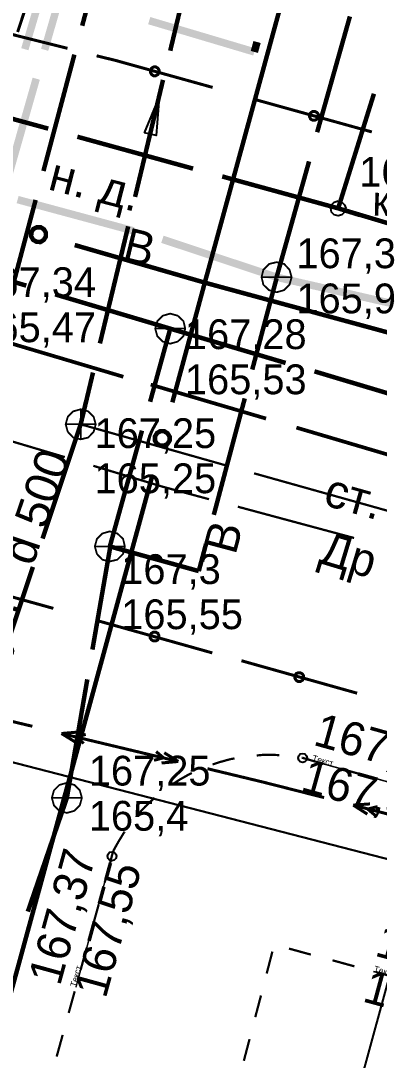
# Model space of a CAD drawing. Extents: x -2634 to -2115, y -2142 to -1393.
# Drawn here: x -2219.1 to -2207.16, y -1616.09 to -1581.53 of the extents above; entities that cross this region are included whole.
import ezdxf

# ---------------------------------------------------------------- set-up
doc = ezdxf.new("R2010")
doc.units = 0
doc.header["$MEASUREMENT"] = 0
for name, color, linetype in [('500_Дополн-Бордюры__п', 7, 'Continuous'), ('500_Линии_-Линии_связ', 7, 'Continuous'), ('500_Линии_-ЛЭП_провод', 7, 'Continuous'), ('500_Линии_-Электрокаб', 7, 'Continuous'), ('500_Растит-Газоны__са', 7, 'Continuous'), ('500_Рельеф-Высотные_о', 7, 'Continuous'), ('500_Трубоп-Водопровод', 7, 'Continuous'), ('500_Трубоп-Газопровод', 7, 'Continuous'), ('500_Трубоп-Канализаци', 7, 'Continuous'), ('500_Трубоп-Смотровые_', 7, 'Continuous'), ('500_Трубоп-Теплосети', 7, 'Continuous'), ('Красные_ли-Красные_ли', 7, 'Continuous'), ('Красные_ли-Оси_улиц_к', 7, 'Continuous')]:
    doc.layers.add(name, color=color, linetype=linetype)
doc.styles.add('TARIAL', font='Arial')

# ---------------------------------------------------------------- blocks, each defined once
blk = doc.blocks.new('block_25')
at = {"layer": '500_Растит-Газоны__са', "color": 0, "const_width": 0.05}
for points in [[(2.35, 3.02), (2.69, 2.45)], [(2.7, 2.45), (3.05, 3.02)], [(0, 0.57), (0.34, 0)], [(0.35, 0), (0.7, 0.57)]]:
    blk.add_lwpolyline(points, dxfattribs=at)
for points in [[(2.4, 2.54), (2.42, 2.53), (2.44, 2.51), (2.45, 2.49), (2.44, 2.46), (2.42, 2.45), (2.4, 2.44), (2.37, 2.45), (2.36, 2.46), (2.35, 2.49), (2.36, 2.51), (2.37, 2.53)], [(3, 2.54), (3.02, 2.53), (3.04, 2.51), (3.05, 2.49), (3.04, 2.46), (3.02, 2.44), (3, 2.44), (2.97, 2.44), (2.96, 2.46), (2.95, 2.49), (2.96, 2.51), (2.97, 2.53)], [(0.05, 0.09), (0.07, 0.08), (0.09, 0.06), (0.1, 0.04), (0.09, 0.01), (0.07, 0), (0.05, -0.01), (0.02, 0), (0.01, 0.01), (0, 0.04), (0.01, 0.06), (0.02, 0.08)], [(0.65, 0.09), (0.68, 0.08), (0.69, 0.06), (0.7, 0.04), (0.69, 0.01), (0.68, -0.01), (0.65, -0.01), (0.63, -0.01), (0.61, 0.01), (0.6, 0.04), (0.61, 0.06), (0.63, 0.08)]]:
    blk.add_lwpolyline(points, close=True, dxfattribs=at)

msp = doc.modelspace()

# ---------------------------------------------------------------- linework, layer by layer
at = {"layer": '500_Дополн-Бордюры__п', "color": 1, "const_width": 0.075}
for points in [[(-2212.71, -1606.26), (-2212.47, -1606.18)], [(-2212.47, -1606.18), (-2212.11, -1606.08)], [(-2212.11, -1606.08), (-2211.98, -1606.06)], [(-2211.24, -1605.96), (-2211.03, -1605.94)], [(-2211.03, -1605.94), (-2210.66, -1605.94)], [(-2210.66, -1605.94), (-2210.49, -1605.95)], [(-2209.75, -1606.04), (-2209.71, -1606.04)], [(-2209.71, -1606.04), (-2209.03, -1606.24)], [(-2213.48, -1606.58), (-2213.4, -1606.54)], [(-2208.3, -1606.44), (-2207.58, -1606.64)], [(-2214.05, -1606.92), (-2213.8, -1606.76)], [(-2213.8, -1606.76), (-2213.48, -1606.58)], [(-2214.95, -1607.66), (-2214.69, -1607.41)], [(-2214.69, -1607.41), (-2214.64, -1607.37)], [(-2215.18, -1607.9), (-2214.95, -1607.66)], [(-2215.84, -1608.82), (-2215.65, -1608.51)], [(-2215.65, -1608.51), (-2215.64, -1608.49)], [(-2216.02, -1609.14), (-2215.84, -1608.82)], [(-2216.02, -1609.14), (-2216.11, -1609.48)], [(-2216.3, -1610.18), (-2216.1, -1609.46)], [(-2216.7, -1611.63), (-2216.5, -1610.91)], [(-2217.1, -1613.08), (-2216.9, -1612.35)], [(-2210.17, -1612.38), (-2209.44, -1612.58)], [(-2210.91, -1613.21), (-2210.72, -1612.48)], [(-2208.72, -1612.77), (-2207.99, -1612.97)], [(-2207.27, -1613.16), (-2206.55, -1613.36)], [(-2217.5, -1614.52), (-2217.3, -1613.8)], [(-2211.29, -1614.66), (-2211.1, -1613.94)], [(-2217.9, -1615.97), (-2217.7, -1615.25)], [(-2211.67, -1616.11), (-2211.48, -1615.39)]]:
    msp.add_lwpolyline(points, dxfattribs=at)
at = {"layer": '500_Линии_-Линии_связ', "color": 0, "const_width": 0.1}
for points in [[(-2221.42, -1581.48), (-2217.54, -1582.45)], [(-2216.57, -1582.7), (-2215.95, -1582.85)], [(-2215.95, -1582.85), (-2212.71, -1583.75)], [(-2211.27, -1584.16), (-2207.41, -1585.23)], [(-2221.87, -1600), (-2218.01, -1601.07)], [(-2216.57, -1601.47), (-2212.72, -1602.55)], [(-2211.75, -1602.81), (-2207.9, -1603.89)]]:
    msp.add_lwpolyline(points, dxfattribs=at)
for points in [[(-2214.6, -1583.07), (-2214.53, -1583.11), (-2214.49, -1583.18), (-2214.49, -1583.26), (-2214.53, -1583.32), (-2214.6, -1583.36), (-2214.68, -1583.36), (-2214.74, -1583.32), (-2214.78, -1583.25), (-2214.78, -1583.18), (-2214.74, -1583.11), (-2214.67, -1583.07)], [(-2209.3, -1584.55), (-2209.23, -1584.59), (-2209.19, -1584.65), (-2209.19, -1584.73), (-2209.23, -1584.8), (-2209.3, -1584.84), (-2209.38, -1584.84), (-2209.45, -1584.8), (-2209.48, -1584.73), (-2209.48, -1584.65), (-2209.44, -1584.59), (-2209.38, -1584.55)], [(-2214.6, -1601.86), (-2214.53, -1601.9), (-2214.5, -1601.97), (-2214.5, -1602.05), (-2214.54, -1602.12), (-2214.6, -1602.15), (-2214.68, -1602.15), (-2214.75, -1602.11), (-2214.79, -1602.05), (-2214.79, -1601.97), (-2214.75, -1601.9), (-2214.68, -1601.86)], [(-2209.79, -1603.21), (-2209.72, -1603.25), (-2209.68, -1603.31), (-2209.68, -1603.39), (-2209.72, -1603.46), (-2209.79, -1603.5), (-2209.87, -1603.5), (-2209.93, -1603.46), (-2209.97, -1603.39), (-2209.97, -1603.31), (-2209.93, -1603.24), (-2209.86, -1603.21)]]:
    msp.add_lwpolyline(points, close=True, dxfattribs=at)
at = {"layer": '500_Линии_-ЛЭП_провод', "color": 253, "const_width": 0.07}
msp.add_lwpolyline([(-2234.59, -1602.26), (-2204.89, -1609.92)], dxfattribs=at)
at = {"layer": '500_Линии_-Электрокаб', "color": 12, "const_width": 0.1}
for points in [[(-2218.71, -1604.99), (-2222.6, -1604.06)], [(-2217.18, -1605.18), (-2217.74, -1605.23)], [(-2213.85, -1606.16), (-2217.74, -1605.23)], [(-2217.27, -1605.52), (-2217.74, -1605.23)], [(-2216.93, -1605.26), (-2217.25, -1605.34)], [(-2217, -1605.56), (-2217.25, -1605.34)], [(-2214.34, -1606.04), (-2214.59, -1605.83)], [(-2213.85, -1606.16), (-2214.32, -1605.87)], [(-2214.35, -1606.04), (-2214.66, -1606.12)], [(-2213.85, -1606.16), (-2214.41, -1606.21)], [(-2211.05, -1606.84), (-2212.88, -1606.4)], [(-2209, -1607.36), (-2211.05, -1606.84)], [(-2207.47, -1607.57), (-2208.03, -1607.61)], [(-2204.16, -1608.61), (-2208.03, -1607.61)], [(-2207.56, -1607.91), (-2208.03, -1607.61)], [(-2207.22, -1607.66), (-2207.55, -1607.74)], [(-2207.29, -1607.96), (-2207.55, -1607.74)]]:
    msp.add_lwpolyline(points, dxfattribs=at)
at = {"layer": '500_Рельеф-Высотные_о', "color": 0}
for points in [[(-2209.71, -1605.89), (-2209.64, -1605.91), (-2209.58, -1605.97), (-2209.56, -1606.04), (-2209.58, -1606.12), (-2209.64, -1606.17), (-2209.71, -1606.19), (-2209.79, -1606.17), (-2209.84, -1606.12), (-2209.86, -1606.04), (-2209.84, -1605.97), (-2209.79, -1605.91)], [(-2216.06, -1609.16), (-2215.99, -1609.18), (-2215.93, -1609.24), (-2215.91, -1609.31), (-2215.93, -1609.39), (-2215.99, -1609.44), (-2216.06, -1609.46), (-2216.14, -1609.44), (-2216.19, -1609.39), (-2216.21, -1609.31), (-2216.19, -1609.24), (-2216.14, -1609.18)]]:
    msp.add_lwpolyline(points, close=True, dxfattribs=at)
at = {"layer": '500_Рельеф-Высотные_о', "color": 0, "const_width": 0.05}
for points in [[(-2209.41, -1606.13), (-2205.37, -1607.26)], [(-2217.26, -1613.67), (-2216.15, -1609.62)], [(-2207.36, -1613.14), (-2203.31, -1614.23)]]:
    msp.add_lwpolyline(points, dxfattribs=at)
at = {"layer": '500_Трубоп-Водопровод', "color": 94}
for points, const_width in [([(-2209.23, -1585.24), (-2208.14, -1581.39)], 0.15), ([(-2210.58, -1590.06), (-2209.5, -1586.21)], 0.15), ([(-2215.34, -1588.52), (-2219.2, -1587.48)], 0.25), ([(-2210.58, -1590.06), (-2214.38, -1588.8)], 0.25), ([(-2218.91, -1590.34), (-2222.74, -1589.2)], 0.15), ([(-2211.39, -1593.13), (-2210.58, -1590.09)], 0.15), ([(-2210.58, -1590.09), (-2210.67, -1590.43)], 0.15), ([(-2210.58, -1590.06), (-2206.68, -1590.95)], 0.25), ([(-2214.12, -1591.77), (-2217.95, -1590.63)], 0.15), ([(-2214.79, -1594.2), (-2214.12, -1591.77)], 0.15), ([(-2214.12, -1591.77), (-2214.21, -1592.11)], 0.15), ([(-2214.12, -1591.77), (-2210.28, -1592.91)], 0.15), ([(-2209.32, -1593.19), (-2206.01, -1594.18)], 0.15), ([(-2212.67, -1597.96), (-2211.64, -1594.09)], 0.15), ([(-2216.13, -1599.01), (-2215.06, -1595.16)], 0.15), ([(-2216.71, -1602.44), (-2216.11, -1598.99)], 0.15), ([(-2216.11, -1598.99), (-2216.17, -1599.34)], 0.15), ([(-2213.17, -1599.83), (-2212.93, -1598.93)], 0.15), ([(-2216.13, -1599.01), (-2213.17, -1599.83)], 0.15), ([(-2217.56, -1607.37), (-2216.88, -1603.43)], 0.15), ([(-2217.56, -1607.37), (-2218.86, -1611.15)], 0.15)]:
    msp.add_lwpolyline(points, dxfattribs=dict(at, const_width=const_width))
at = {"layer": '500_Трубоп-Газопровод', "color": 5, "const_width": 0.15}
for points in [[(-2218.18, -1585.12), (-2222.03, -1584.07)], [(-2208.53, -1587.77), (-2207.34, -1583.96)], [(-2213.36, -1586.45), (-2217.21, -1585.39)], [(-2208.53, -1587.77), (-2212.39, -1586.71)], [(-2205.32, -1588.73), (-2208.53, -1587.77)], [(-2208.53, -1587.77), (-2207.82, -1587.99)]]:
    msp.add_lwpolyline(points, dxfattribs=at)
at = {"layer": '500_Трубоп-Канализаци', "color": 34}
for points, const_width in [([(-2216.02, -1577.83), (-2217.05, -1581.7)], 0.15), ([(-2213.19, -1578.64), (-2214.12, -1582.53)], 0.15), ([(-2217.31, -1582.66), (-2218.34, -1586.53)], 0.15), ([(-2214.36, -1583.5), (-2215.29, -1587.39)], 0.15), ([(-2218.6, -1587.49), (-2219.63, -1591.36)], 0.15), ([(-2215.52, -1588.37), (-2216.46, -1592.26)], 0.15), ([(-2216.69, -1593.23), (-2217.1, -1594.95)], 0.15), ([(-2217.1, -1594.95), (-2218.37, -1598.75)], 0.15), ([(-2217.1, -1594.95), (-2212.29, -1596.31)], 0.075), ([(-2211.33, -1596.58), (-2206.51, -1597.93)], 0.075), ([(-2218.69, -1599.69), (-2219.96, -1603.49)], 0.15)]:
    msp.add_lwpolyline(points, dxfattribs=dict(at, const_width=const_width))
at = {"layer": '500_Трубоп-Канализаци', "color": 32}
for points, const_width in [([(-2219.2, -1581.91), (-2218.55, -1579.94)], 0.1), ([(-2215.68, -1593.37), (-2219.52, -1592.23)], 0.125), ([(-2210.93, -1594.76), (-2214.77, -1593.63)], 0.125), ([(-2217.1, -1594.95), (-2216.93, -1594.22)], 0.15), ([(-2221.47, -1594.9), (-2217.63, -1596.04)], 0.075), ([(-2206.09, -1596.19), (-2209.92, -1595.06)], 0.125), ([(-2216.68, -1596.33), (-2214.39, -1597.02)], 0.075), ([(-2214.39, -1597.02), (-2212.83, -1597.44)], 0.075), ([(-2211.87, -1597.69), (-2208, -1598.73)], 0.075)]:
    msp.add_lwpolyline(points, dxfattribs=dict(at, const_width=const_width))
at = {"layer": '500_Трубоп-Канализаци', "color": 0}
msp.add_lwpolyline([(-2214.98, -1585.26), (-2214.49, -1584.09), (-2214.59, -1585.35)], close=True, dxfattribs=at)
at = {"layer": '500_Трубоп-Смотровые_', "color": 0}
msp.add_lwpolyline([(-2208.53, -1587.52), (-2208.41, -1587.56), (-2208.32, -1587.65), (-2208.28, -1587.77), (-2208.32, -1587.9), (-2208.41, -1587.99), (-2208.53, -1588.02), (-2208.66, -1587.99), (-2208.75, -1587.9), (-2208.78, -1587.77), (-2208.75, -1587.65), (-2208.66, -1587.56)], close=True, dxfattribs=at)
at = {"layer": '500_Трубоп-Смотровые_', "color": 0, "const_width": 0.06}
for points in [[(-2210.58, -1589.56), (-2210.33, -1589.62), (-2210.15, -1589.81), (-2210.08, -1590.06), (-2210.15, -1590.31), (-2210.33, -1590.49), (-2210.58, -1590.56), (-2210.83, -1590.49), (-2211.02, -1590.31), (-2211.08, -1590.06), (-2211.02, -1589.81), (-2210.83, -1589.62)], [(-2214.12, -1591.27), (-2213.87, -1591.34), (-2213.68, -1591.52), (-2213.62, -1591.77), (-2213.68, -1592.02), (-2213.87, -1592.2), (-2214.12, -1592.27), (-2214.37, -1592.2), (-2214.55, -1592.02), (-2214.62, -1591.77), (-2214.55, -1591.52), (-2214.37, -1591.34)], [(-2217.1, -1594.45), (-2216.85, -1594.52), (-2216.67, -1594.7), (-2216.6, -1594.95), (-2216.67, -1595.2), (-2216.85, -1595.39), (-2217.1, -1595.45), (-2217.35, -1595.39), (-2217.53, -1595.2), (-2217.6, -1594.95), (-2217.53, -1594.7), (-2217.35, -1594.52)], [(-2216.13, -1598.51), (-2215.88, -1598.58), (-2215.69, -1598.76), (-2215.63, -1599.01), (-2215.69, -1599.26), (-2215.88, -1599.45), (-2216.13, -1599.51), (-2216.38, -1599.45), (-2216.56, -1599.26), (-2216.63, -1599.01), (-2216.56, -1598.76), (-2216.38, -1598.58)], [(-2217.56, -1606.87), (-2217.31, -1606.94), (-2217.13, -1607.12), (-2217.06, -1607.37), (-2217.13, -1607.62), (-2217.31, -1607.8), (-2217.56, -1607.87), (-2217.81, -1607.8), (-2217.99, -1607.62), (-2218.06, -1607.37), (-2217.99, -1607.12), (-2217.81, -1606.94)]]:
    msp.add_lwpolyline(points, close=True, dxfattribs=at)
at = {"layer": '500_Трубоп-Смотровые_', "color": 0, "const_width": 0.055}
for points in [[(-2211.08, -1590.06), (-2210.08, -1590.06)], [(-2214.62, -1591.77), (-2213.62, -1591.77)], [(-2217.1, -1595.45), (-2217.1, -1594.45)], [(-2217.6, -1594.95), (-2216.6, -1594.95)], [(-2216.63, -1599.01), (-2215.63, -1599.01)], [(-2218.06, -1607.37), (-2217.06, -1607.37)]]:
    msp.add_lwpolyline(points, dxfattribs=at)
at = {"layer": '500_Трубоп-Теплосети', "color": 174, "const_width": 0.25}
for points in [[(-2218.13, -1579.68), (-2218.96, -1582.48)], [(-2217.77, -1580.66), (-2218.3, -1582.5)], [(-2211.32, -1582.57), (-2214.82, -1581.53)], [(-2211.23, -1582.24), (-2211.32, -1582.57)], [(-2218.58, -1583.46), (-2219.68, -1587.31)]]:
    msp.add_lwpolyline(points, dxfattribs=at)
at = {"layer": 'Красные_ли-Красные_ли', "color": 12}
msp.add_line((-2206.27, -1611.24), (-2218.3, -1655.18), dxfattribs=at)
at = {"layer": 'Красные_ли-Оси_улиц_к', "color": 12, "const_width": 0.15}
for points in [[(-2208.11, -1572.52), (-2212.97, -1590.24)], [(-2217.3, -1588.99), (-2212.97, -1590.24)], [(-2212.97, -1590.24), (-2214.05, -1594.22)], [(-2212.97, -1590.24), (-2195.61, -1594.96)], [(-2214.71, -1596.63), (-2220.65, -1618.33)]]:
    msp.add_lwpolyline(points, dxfattribs=at)
for points in [[(-2211.08, -1583.37), (-2211.08, -1583.37), (-2211.08, -1583.37), (-2211.08, -1583.37), (-2211.08, -1583.37), (-2211.08, -1583.37), (-2211.08, -1583.37), (-2211.08, -1583.37), (-2211.08, -1583.37), (-2211.08, -1583.37), (-2211.08, -1583.37), (-2211.08, -1583.37)], [(-2218.43, -1588.4), (-2218.32, -1588.47), (-2218.26, -1588.58), (-2218.26, -1588.71), (-2218.33, -1588.82), (-2218.44, -1588.89), (-2218.57, -1588.88), (-2218.68, -1588.82), (-2218.75, -1588.7), (-2218.74, -1588.57), (-2218.68, -1588.46), (-2218.56, -1588.4)], [(-2214.14, -1595.49), (-2214.21, -1595.6), (-2214.32, -1595.66), (-2214.45, -1595.66), (-2214.56, -1595.6), (-2214.63, -1595.49), (-2214.63, -1595.36), (-2214.56, -1595.24), (-2214.45, -1595.18), (-2214.32, -1595.18), (-2214.21, -1595.25), (-2214.14, -1595.36)], [(-2217.68, -1607.48), (-2217.68, -1607.48), (-2217.68, -1607.48), (-2217.68, -1607.48), (-2217.68, -1607.48), (-2217.68, -1607.48), (-2217.68, -1607.48), (-2217.68, -1607.48), (-2217.68, -1607.48), (-2217.68, -1607.48), (-2217.68, -1607.48), (-2217.68, -1607.48)]]:
    msp.add_lwpolyline(points, close=True, dxfattribs=at)

# ---------------------------------------------------------------- block references
at = {"layer": '500_Растит-Газоны__са'}
msp.add_blockref('block_25', (-2207.96, -1618.47), dxfattribs=at)

# ---------------------------------------------------------------- texts
at = {"layer": '500_Рельеф-Высотные_о', "color": 214}
for s, rotation, p in [('167,33', 344.42, (-2209.4, -1605.6)), ('167,51', 344.42, (-2209.82, -1607.12)), ('167,37', 74.6, (-2217.79, -1613.65)), ('167,55', 74.6, (-2216.27, -1614.07)), ('167,25', 344.88, (-2207.35, -1612.61)), ('167,42', 344.88, (-2207.76, -1614.13))]:
    msp.add_text(s, height=1.11, rotation=rotation, dxfattribs=at).set_placement(p)
at = {"layer": '500_Рельеф-Высотные_о', "color": 0, "style": 'TARIAL'}
for rotation, p in [(344.42, (-2209.41, -1606.13)), (74.6, (-2217.26, -1613.67)), (344.88, (-2207.36, -1613.14))]:
    msp.add_text('Текст', height=0.2, rotation=rotation, dxfattribs=at).set_placement(p)
at = {"layer": '500_Трубоп-Водопровод', "color": 94}
for rotation, p in [(346.29, (-2215.75, -1589.48)), (75.11, (-2211.95, -1599.32))]:
    msp.add_text('В', height=1.11, rotation=rotation, dxfattribs=at).set_placement(p)
at = {"layer": '500_Трубоп-Газопровод', "color": 5, "style": 'TARIAL'}
msp.add_text('н. д.', height=1.11, rotation=345.53, dxfattribs=at).set_placement((-2218.23, -1587.13))
at = {"layer": '500_Трубоп-Канализаци', "color": 14, "style": 'TARIAL'}
for s, rotation, p in [('чуг.   d 500 ', 71.1, (-2219.95, -1603.36)), ('ст.   d 300 ', 344.3, (-2209.07, -1597.62))]:
    msp.add_text(s, height=1.11, rotation=rotation, dxfattribs=at).set_placement(p)
at = {"layer": '500_Трубоп-Канализаци', "color": 14}
msp.add_text('Др', height=1.11, rotation=343.14, dxfattribs=at).set_placement((-2209.21, -1599.55))
at = {"layer": '500_Трубоп-Смотровые_', "color": 5}
for s, p in [('167,23', (-2207.83, -1587.05)), ('167,3', (-2209.92, -1589.76)), ('167,34', (-2220.64, -1590.72)), ('165,9', (-2209.92, -1591.26)), ('165,47', (-2220.64, -1592.22)), ('167,28', (-2213.63, -1592.45)), ('165,53', (-2213.63, -1593.95)), ('167,25', (-2216.64, -1595.74)), ('165,25', (-2216.64, -1597.24)), ('167,3', (-2215.75, -1600.26)), ('165,55', (-2215.75, -1601.76)), ('167,25', (-2216.83, -1606.96)), ('165,4', (-2216.83, -1608.46))]:
    msp.add_text(s, height=0.99, dxfattribs=at).set_placement(p)
msp.add_text('ковер', height=0.99, rotation=358.46, dxfattribs=at).set_placement((-2207.4, -1588.01))

doc.saveas('drawing.dxf')
